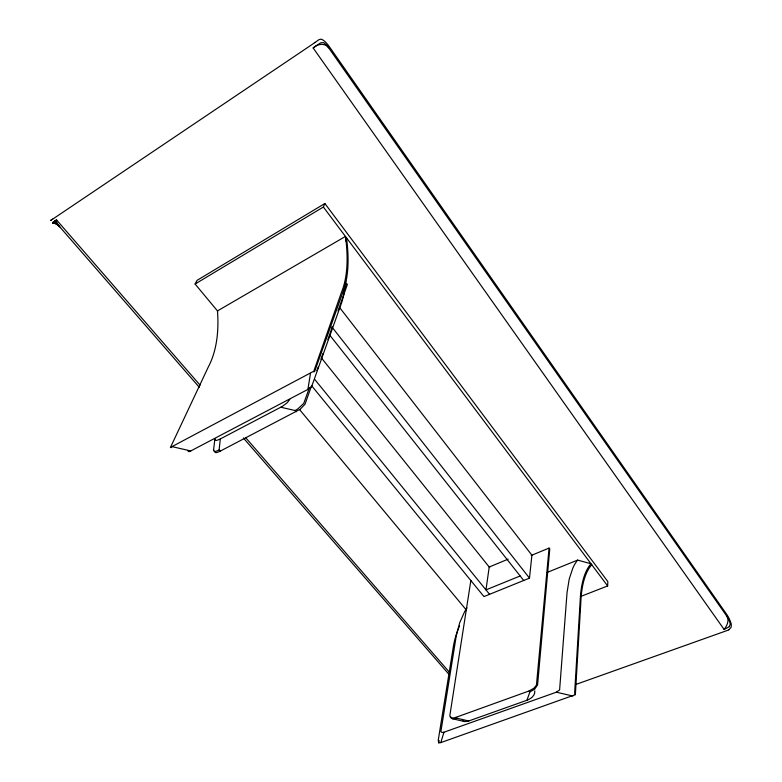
<?xml version="1.0" encoding="UTF-8"?>
<svg xmlns="http://www.w3.org/2000/svg" width="782" height="782" viewBox="0 0 782 782"><rect width="100%" height="100%" fill="white"/><g stroke="black" fill="none" stroke-linecap="round" stroke-linejoin="round"><path stroke-width="1.17" d="M199.322 387.315L59.931 227.054C58.748 225.206 55.004 222.098 56.734 220.143L200.133 385.243M214.903 438.741L213.525 450.354C213.965 452.827 217.787 450.5 219.097 449.992L220.329 438.927L282.165 406.493L287.141 402.808L289.829 399.387M214.718 439.357C215.197 441.82 219.019 439.425 220.329 438.927M580.586 596.5L607.653 585.943L607.819 581.554L324.862 203.506L197.035 280.367L195.089 284.022L217.699 311.187M345.654 281.139L343.933 294.13L342.057 301.549L311.598 386.679L307.903 389.416L190.769 450.95L188.892 451.654L188.071 451.224A2.414 0.802 -41.2 0 1 188.179 450.813M534.78 690.868C535.328 695.628 530.851 698.795 526.941 700.252L467.665 721.356L464.576 721.561L452.563 718.775L451.224 718.169L450.618 716.713M531.203 555.474L549.072 548.074L536.442 685.169L533.891 688.238L529.121 690.946L456.004 717.309C454.098 718.218 449.533 718.648 449.855 715.452L470.872 580.43M311.871 386.034L483.96 596.578L529.492 578.133L531.907 555.181L339.945 307.991M346.074 241.364L346.465 237.796A204.63 86.245 57.4 0 1 344.334 288.147L314.589 371.626L313.162 371.538L170.447 447.441L208.364 366.866A190.485 98.796 54.9 0 0 217.474 310.923L345.448 236.438A202.782 85.453 57.4 0 1 341.421 292.458L313.611 371.724M307.903 389.416L310.483 373.317M591.769 564.76A152.295 51.475 69.6 0 0 580.782 603.098L575.366 694.67L440.813 742.607L438.741 742.851L439.132 740.437M213.525 450.354L213.711 449.728M214.639 451.234C214.415 454.098 218.931 451.791 220.143 451.175L300.132 409.289L304.98 404.284L311.627 385.555M440.813 742.607L443.951 732.226L556.334 692.197L559.609 689.959L567.058 592.482L569.218 579.022L572.786 568.201A162.754 55.972 69.6 0 1 577.634 560.098L591.016 563.763A153.663 51.944 69.6 0 0 580.469 595.679L574.702 692.041L575.357 694.68L575.122 694.084M309.389 387.764L303.739 403.424L297.786 408.947L295.107 410.53L280.836 407.236M343.63 291.373L346.485 283.338L347.364 284.492L338.029 310.904M316.906 370.629L318.127 367.178M320.972 359.143L322.995 353.405M327.873 339.623L332.34 326.984M526.941 700.252L529.903 691.884L534.673 689.186L537.576 684.895L549.766 548.984L549.072 548.074M195.089 284.022L323.377 207.025L324.862 203.506M729.274 626.695L730.212 624.241L729.704 621.7A7.937 2.199 68.2 0 0 727.104 616.587L328.655 47.8C325.068 42.56 317.13 43.919 313.152 47.985L724.132 629.481L729.264 626.705M724.132 629.481C726.801 626.04 729.45 620.84 727.104 616.587M52.599 222.762L56.324 220.241L52.609 222.802M52.687 222.841L56.108 221.042C51.074 225.011 52.502 222.049 56.734 220.143M56.304 221.736L54.369 223.212L53.528 223.017L56.304 221.736L54.173 223.163M315.029 42.463L318.978 39.638L321.119 39.149A14.144 4.77 58.9 0 1 329.271 46.597L726.986 614.808A10.577 2.942 68.2 0 1 731.317 624.222L731.15 627.311L728.775 629.803M52.873 222.577L56.324 220.241L52.736 222.655M53.499 222.244L56.324 220.241L53.039 222.489M53.254 222.381L56.324 220.241M52.687 219.136L313.67 43.43M313.152 47.985L320.64 42.814L323.572 42.648A10.606 3.578 58.9 0 1 328.655 47.8M53.244 222.958L56.108 221.042L52.805 222.87M55.307 223.515L56.695 222.587L54.369 223.212L57.663 224.913L56.48 224.111L57.282 223.574L55.307 223.515L56.969 223.065M52.971 222.909L56.108 221.042M51.729 219.732L50.498 220.377L51.211 220.348M508.212 559.11L489.209 567.018L485.974 589.892L520.147 575.972M547.253 572.385L577.634 560.098M576.139 684.348L727.602 630.351A4.819 3.157 -32.5 0 0 728.795 629.823M468.848 721.004L456.805 718.208L452.563 718.775M443.951 732.226L442.035 732.519L440.95 731.737A2.092 1.212 -43.2 0 1 440.931 731.258L456.219 636.098L459.728 622.648L464.616 611.69A155.97 65.141 70.7 0 1 467.001 607.927M171.629 447.617L170.447 447.441M56.48 224.111L57.633 224.111M172.451 446.718L190.769 450.95M556.334 692.197L572.942 696.039M464.576 721.561L462.993 720.711M59.412 226.438L57.663 224.913L58.454 225.245M57.663 224.913L59.931 227.054M219.097 449.992L220.143 451.175M456.004 717.309L456.805 718.208M243.378 437.979L449.259 674.69M245.792 437.822L449.279 672.1M295.107 410.53L296.143 411.782M529.121 690.946L529.903 691.884M299.545 409.553L466.346 610.019M314.55 379.192L489.561 594.3M321.656 358.254L489.669 567.585M329.711 335.107L523.715 580.479M331.891 326.984L529.492 578.133M323.377 207.025L607.653 585.943M438.741 742.851L438.223 740.329L453.589 645.189A146.351 61.846 70.8 0 1 459.552 625.981M52.775 219.028A5.523 0.753 -39 0 1 51.827 219.625M315.029 42.414A6.276 0.938 -37.5 0 1 313.729 43.333"/></g></svg>
